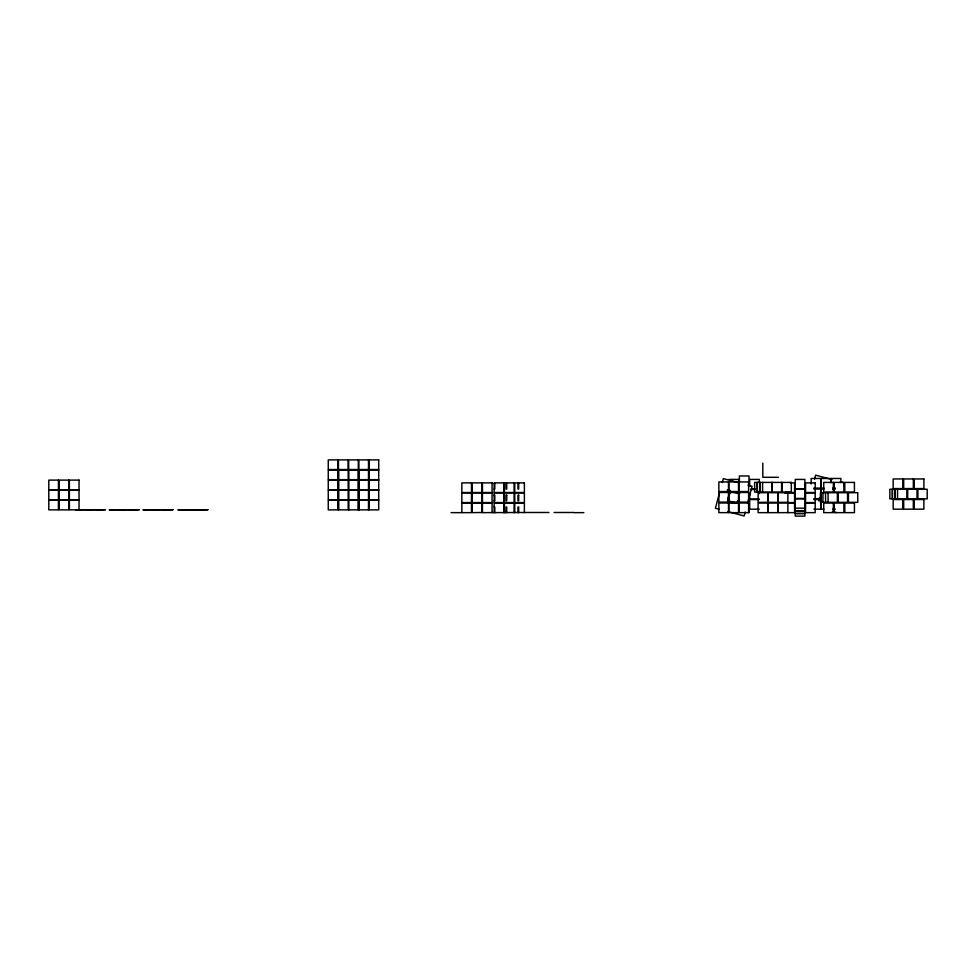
<?xml version="1.0" encoding="UTF-8"?>
<svg xmlns="http://www.w3.org/2000/svg" width="976" height="976" viewBox="0 0 976 976"><rect width="100%" height="100%" fill="white"/><g stroke="black" fill="none" stroke-linecap="round" stroke-linejoin="round"><path stroke-width="1.46" d="M717.885 498.968L715.396 508.264L719.385 509.338M718.116 498.114L719.898 491.465M722.277 482.608L723.338 478.618L732.647 481.107M727.779 499.273L729.914 491.294L727.254 490.586M737.832 500.542L737.124 503.201L727.815 500.712L730.316 491.404L738.283 493.539M737.551 503.311L738.271 500.664M745.2 511.985L744.139 515.975L734.83 513.474M747.567 503.152L749.348 496.503M749.592 495.613L752.081 486.316L748.092 485.243M814.545 479.131L815.607 475.141L824.915 477.642M818.742 500.651L819.462 497.992M819.145 500.761L819.864 498.102M843.642 485.499L844.35 482.852M348.676 470.029L358.46 470.029L358.46 479.667L348.676 479.667M778.409 477.301L762.817 477.301L762.817 463.149M729.072 479.411L738.71 479.411L738.71 482.168M348.676 480.107L358.485 480.107L358.46 489.745L348.859 489.745L348.859 480.107M790.462 482.888L794.586 482.888L794.586 492.514L784.96 492.514M494.149 483.437L494.795 483.437L494.795 489.098L494.149 489.098M813.874 488.098L820.755 488.098L820.755 478.472L811.129 478.472L811.129 483.974M823.927 488.098L821.17 488.098L821.17 478.472L830.796 478.472L830.796 482.595M832.626 488.098L835.383 488.098M795.257 488.72L804.895 488.72L804.895 479.423L795.257 479.423L795.257 516.109L804.895 516.109L804.895 510.887L795.257 510.887M751.044 489.049L755.18 489.049M813.874 489.025L820.755 489.025L820.755 498.651L813.874 498.651M823.927 489.025L821.17 489.025L821.17 498.651M832.626 489.025L835.383 489.025M795.257 489.122L804.895 489.122L804.895 498.431L795.257 498.431M751.044 489.464L755.18 489.464M784.96 492.929L794.586 492.929L794.586 502.567L787.717 502.567M494.149 495.186L494.795 495.186L494.795 500.847L494.149 500.847M795.257 498.858L804.895 498.858L804.895 510.655L795.257 510.655M759.304 499.09L749.678 499.09L749.678 493.588M759.304 499.541L749.678 499.541L749.678 509.167L759.304 509.167M813.874 499.541L820.755 499.541L820.755 509.167L813.874 509.167M348.676 499.785L358.485 499.785L358.46 490.159L348.859 490.159L348.859 499.785M348.676 500.237L358.485 500.237L358.46 509.862L348.676 509.862M728.901 502.115L738.527 502.115L738.527 492.49L728.901 492.49L729.072 502.286M494.149 506.983L494.795 506.983L494.795 512.644M795.257 508.167L804.895 508.167M823.927 509.167L821.17 509.167L821.17 499.541M832.626 509.167L835.383 509.167M481.827 512.485L472.14 512.644L472.14 503.006L481.778 503.006L481.827 512.644M795.257 513.376L804.895 513.376M795.257 513.62L804.895 513.62M825.318 477.752L831.955 479.521M840.36 481.778L843.02 482.486M733.049 481.217L738.356 482.644M832.418 511.436L836.408 512.498M727.486 489.696L730.146 490.403M734.538 491.587L739.857 493.014M727.596 501.566L732.903 502.994M727.754 511.583L734.403 513.364M917.904 498.87L917.904 489.244L927.2 489.244L927.2 498.87L889.844 498.87L889.844 489.244L906.85 489.244L906.85 498.87M917.013 498.87L917.013 489.244L907.704 489.244L907.704 498.87M897.542 489.244L897.542 498.87M895.053 489.244L895.053 498.87M894.943 489.244L894.943 498.87M892.454 489.244L892.454 498.87M892.332 489.244L892.332 498.87M848.449 492.709L848.449 502.335L857.758 502.335L857.758 492.709L820.401 492.709L820.401 502.335L837.396 502.335L837.396 492.709M847.558 492.709L847.558 502.335L838.262 502.335L838.262 492.709M840.885 482.595L840.885 478.472L831.247 478.472L831.247 482.595M828.099 492.709L828.099 502.335M825.501 492.709L825.611 502.335M823.012 492.709L822.89 502.335M787.876 503.006L787.876 512.644M782.032 482.412L782.032 492.038M781.593 482.412L781.593 492.038M772.297 482.412L772.297 492.038M771.894 482.412L771.894 492.038M762.598 482.412L762.598 492.038M760.097 482.412L760.097 492.038M759.877 482.412L759.877 492.038M759.304 482.168L759.304 479.411L749.678 479.411L749.678 486.292M759.304 490.843L759.304 493.588M757.376 482.412L757.376 492.038M757.144 482.412L757.144 492.038M749.007 485.389L749.007 475.959L739.369 475.959L739.369 482.669M749.007 494.795L749.007 512.644L738.978 512.644L738.978 503.006L748.604 503.006L748.604 512.644M739.369 490.977L739.369 493.624M583.843 512.644L574.217 512.644M573.803 512.485L564.165 512.485M563.725 512.485L554.087 512.485M548.902 512.485L539.277 512.485M538.862 512.485L529.224 512.485M528.785 512.485L482.449 512.644L482.449 503.006L492.075 503.006L492.075 512.644M524.38 512.644L524.38 503.006L514.755 503.006L514.755 512.644M518.671 512.644L518.671 506.983L518.024 506.983L518.024 512.644M514.084 512.644L514.084 503.006L504.446 503.006L504.446 512.644M506.727 512.644L506.727 506.983L506.093 506.983L506.093 512.644M503.787 512.644L503.787 503.006L494.149 503.006L494.149 512.644M461.843 512.644L461.843 503.006L471.481 503.006L471.481 512.644L461.685 512.644M460.709 512.644L451.071 512.644M368.501 470.029L368.501 479.667M368.501 480.107L368.501 489.745M368.501 490.159L368.501 499.785M368.501 500.237L368.501 509.862M359.131 470.029L359.131 479.667M359.131 480.107L359.131 489.745L368.757 489.745L368.757 480.107L358.875 480.107L358.875 489.745M359.131 499.785L359.131 490.159L368.757 490.159L368.757 499.785L358.875 499.785L358.875 490.159M359.131 500.237L359.131 509.862M358.302 470.029L358.302 479.667M358.302 480.107L358.302 489.745M358.302 490.159L358.302 499.785M358.302 500.237L358.302 509.862M348.859 500.237L348.859 509.862M348.835 470.029L348.835 479.667M338.562 470.029L338.562 479.667M338.562 480.107L338.562 489.745L348.188 489.745L348.188 480.107L338.465 480.107L338.465 489.745M338.562 499.785L338.562 490.159L348.188 490.159L348.188 499.785L338.465 499.785L338.465 490.159M338.562 500.237L338.562 509.862M79.032 509.862L79.032 500.237L69.394 500.237L69.394 509.862L85.278 509.716L75.652 509.862M337.891 459.891L328.265 459.891L328.265 469.517L337.891 469.517L337.891 459.891M348.09 459.891L338.465 459.891L338.465 469.517L348.09 469.517L348.09 459.891M358.302 459.891L348.676 459.891L348.676 469.517L358.302 469.517L358.302 459.891M368.501 459.891L358.875 459.891L358.875 469.517L368.501 469.517L368.501 459.891M378.712 459.891L369.074 459.891L369.074 469.517L378.712 469.517L378.712 459.891M337.891 470.029L328.265 470.029L328.265 479.667L337.891 479.667L337.891 470.029M348.188 470.029L338.465 470.029L338.465 479.667L348.188 479.667L348.188 470.029M368.757 470.029L358.875 470.029L358.875 479.667L368.757 479.667L368.757 470.029M378.712 470.029L369.074 470.029L369.074 479.667L378.712 479.667L378.712 470.029M902.8 478.948L893.174 478.948L893.174 488.573L902.8 488.573L902.8 478.948M913.329 478.948L903.691 478.948L903.691 488.573L913.329 488.573L913.329 478.948M923.882 478.948L914.244 478.948L914.244 488.573L923.882 488.573L923.882 478.948M58.426 480.107L48.8 480.107L48.8 489.745L58.426 489.745L58.426 480.107M68.723 480.107L59.097 480.107L59.097 489.745L68.723 489.745L68.723 480.107M79.032 480.107L69.394 480.107L69.394 489.745L79.032 489.745L79.032 480.107M337.891 480.107L328.265 480.107L328.265 489.745L337.891 489.745L337.891 480.107M378.712 480.107L369.074 480.107L369.074 489.745L378.712 489.745L378.712 480.107M728.486 481.937L718.861 481.937L718.861 491.562L728.486 491.562L728.486 481.937M738.527 481.937L728.901 481.937L728.901 491.562L738.527 491.562L738.527 481.937M748.604 481.937L738.978 481.937L738.978 491.562L748.604 491.562L748.604 481.937M791.329 482.412L754.643 482.412L754.643 492.038L791.329 492.038L791.329 482.412M833.358 482.412L823.732 482.412L823.732 492.038L833.358 492.038L833.358 482.412M843.874 482.412L834.248 482.412L834.248 492.038L843.874 492.038L843.874 482.412M854.427 482.412L844.801 482.412L844.801 492.038L854.427 492.038L854.427 482.412M471.481 482.888L461.843 482.888L461.843 492.514L471.481 492.514L471.481 482.888M481.778 482.888L472.14 482.888L472.14 492.514L481.778 492.514L481.778 482.888M492.075 482.888L482.449 482.888L482.449 492.514L492.075 492.514L492.075 482.888M503.787 482.888L494.149 482.888L494.149 492.514L503.787 492.514L503.787 482.888M514.084 482.888L504.446 482.888L504.446 492.514L514.084 492.514L514.084 482.888M524.38 482.888L514.755 482.888L514.755 492.514L524.38 492.514L524.38 482.888M815.192 482.888L805.554 482.888L805.554 492.514L815.192 492.514L815.192 482.888M506.727 483.437L506.093 483.437L506.093 489.098L506.727 489.098L506.727 483.437M518.671 483.437L518.024 483.437L518.024 489.098L518.671 489.098L518.671 483.437M58.426 490.159L48.8 490.159L48.8 499.785L58.426 499.785L58.426 490.159M68.723 490.159L59.097 490.159L59.097 499.785L68.723 499.785L68.723 490.159M79.032 490.159L69.394 490.159L69.394 499.785L79.032 499.785L79.032 490.159M337.891 490.159L328.265 490.159L328.265 499.785L337.891 499.785L337.891 490.159M378.712 490.159L369.074 490.159L369.074 499.785L378.712 499.785L378.712 490.159M728.486 492.49L718.861 492.49L718.861 502.115L728.486 502.115L728.486 492.49M748.604 492.49L738.978 492.49L738.978 502.115L748.604 502.115L748.604 492.49M767.746 492.709L758.12 492.709L758.12 502.335L767.746 502.335L767.746 492.709M777.799 492.709L768.161 492.709L768.161 502.335L777.799 502.335L777.799 492.709M787.876 492.709L778.238 492.709L778.238 502.335L787.876 502.335L787.876 492.709M471.481 492.929L461.843 492.929L461.843 502.567L471.481 502.567L471.481 492.929M481.778 492.929L472.14 492.929L472.14 502.567L481.778 502.567L481.778 492.929M492.075 492.929L482.449 492.929L482.449 502.567L492.075 502.567L492.075 492.929M503.787 492.929L494.149 492.929L494.149 502.567L503.787 502.567L503.787 492.929M514.084 492.929L504.446 492.929L504.446 502.567L514.084 502.567L514.084 492.929M524.38 492.929L514.755 492.929L514.755 502.567L524.38 502.567L524.38 492.929M815.192 492.929L805.554 492.929L805.554 502.567L815.192 502.567L815.192 492.929M506.727 495.186L506.093 495.186L506.093 500.847L506.727 500.847L506.727 495.186M518.671 495.186L518.024 495.186L518.024 500.847L518.671 500.847L518.671 495.186M902.8 499.541L893.174 499.541L893.174 509.167L902.8 509.167L902.8 499.541M913.329 499.541L903.691 499.541L903.691 509.167L913.329 509.167L913.329 499.541M923.882 499.541L914.244 499.541L914.244 509.167L923.882 509.167L923.882 499.541M58.426 500.237L48.8 500.237L48.8 509.862L58.426 509.862L58.426 500.237M68.723 500.237L59.097 500.237L59.097 509.862L68.723 509.862L68.723 500.237M337.891 500.237L328.265 500.237L328.265 509.862L337.891 509.862L337.891 500.237M348.188 500.237L338.465 500.237L338.465 509.862L348.188 509.862L348.188 500.237M368.757 500.237L358.875 500.237L358.875 509.862L368.757 509.862L368.757 500.237M378.712 500.237L369.074 500.237L369.074 509.862L378.712 509.862L378.712 500.237M728.486 503.006L718.861 503.006L718.861 512.644L728.486 512.644L728.486 503.006M738.527 503.006L728.901 503.006L728.901 512.644L738.527 512.644L738.527 503.006M767.746 503.006L758.12 503.006L758.12 512.644L767.746 512.644L767.746 503.006M777.799 503.006L768.161 503.006L768.161 512.644L777.799 512.644L777.799 503.006M794.586 503.006L778.238 503.006L778.238 512.644L794.586 512.644L794.586 503.006M815.192 503.006L805.554 503.006L805.554 512.644L815.192 512.644L815.192 503.006M833.358 503.006L823.732 503.006L823.732 512.644L833.358 512.644L833.358 503.006M843.874 503.006L834.248 503.006L834.248 512.644L843.874 512.644L843.874 503.006M854.427 503.006L844.801 503.006L844.801 512.644L854.427 512.644L854.427 503.006M95.355 509.716L85.729 509.862L95.355 509.716M105.396 509.716L95.77 509.862L105.396 509.716M119.023 509.716L109.385 509.862L119.023 509.716M129.1 509.716L119.462 509.862L129.1 509.716M139.141 509.716L129.515 509.862L139.141 509.716M152.817 509.716L143.191 509.862L152.817 509.716M162.894 509.716L153.269 509.862L162.894 509.716M172.947 509.716L163.321 509.862L172.947 509.716M187.758 509.716L178.132 509.862L187.758 509.716M197.835 509.716L188.209 509.862L197.835 509.716M207.888 509.716L198.25 509.862L207.888 509.716"/></g></svg>
